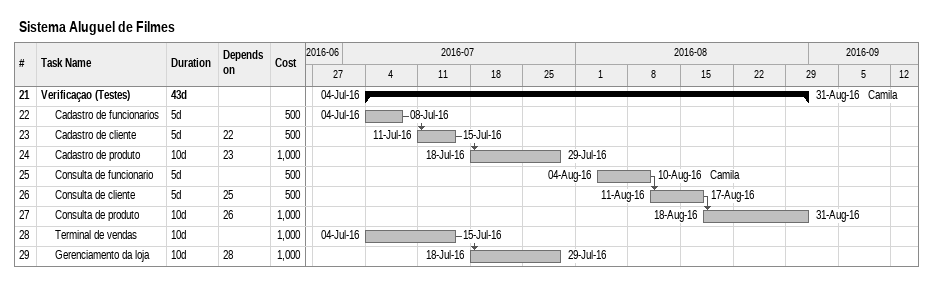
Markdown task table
Sistema Aluguel de Filmes

| ID | Level | Task | Duration | Start | Finish | Predecessors | Resources | Cost |
|---|---|---|---|---|---|---|---|---|
| 21 | 1 | **Verificaçao (Testes)** | 43d | 2016-07-04 | 2016-08-31 |  | Camila |  |
| 22 | 2 | Cadastro de funcionarios | 5d | 2016-07-04 | 2016-07-08 |  |  | 500 |
| 23 | 2 | Cadastro de cliente | 5d | 2016-07-11 | 2016-07-15 | 22 |  | 500 |
| 24 | 2 | Cadastro de produto | 10d | 2016-07-18 | 2016-07-29 | 23 |  | 1000 |
| 25 | 2 | Consulta de funcionario | 5d | 2016-08-04 | 2016-08-10 |  | Camila | 500 |
| 26 | 2 | Consulta de cliente | 5d | 2016-08-11 | 2016-08-17 | 25 |  | 500 |
| 27 | 2 | Consulta de produto | 10d | 2016-08-18 | 2016-08-31 | 26 |  | 1000 |
| 28 | 2 | Terminal de vendas | 10d | 2016-07-04 | 2016-07-15 |  |  | 1000 |
| 29 | 2 | Gerenciamento da loja | 10d | 2016-07-18 | 2016-07-29 | 28 |  | 1000 |
